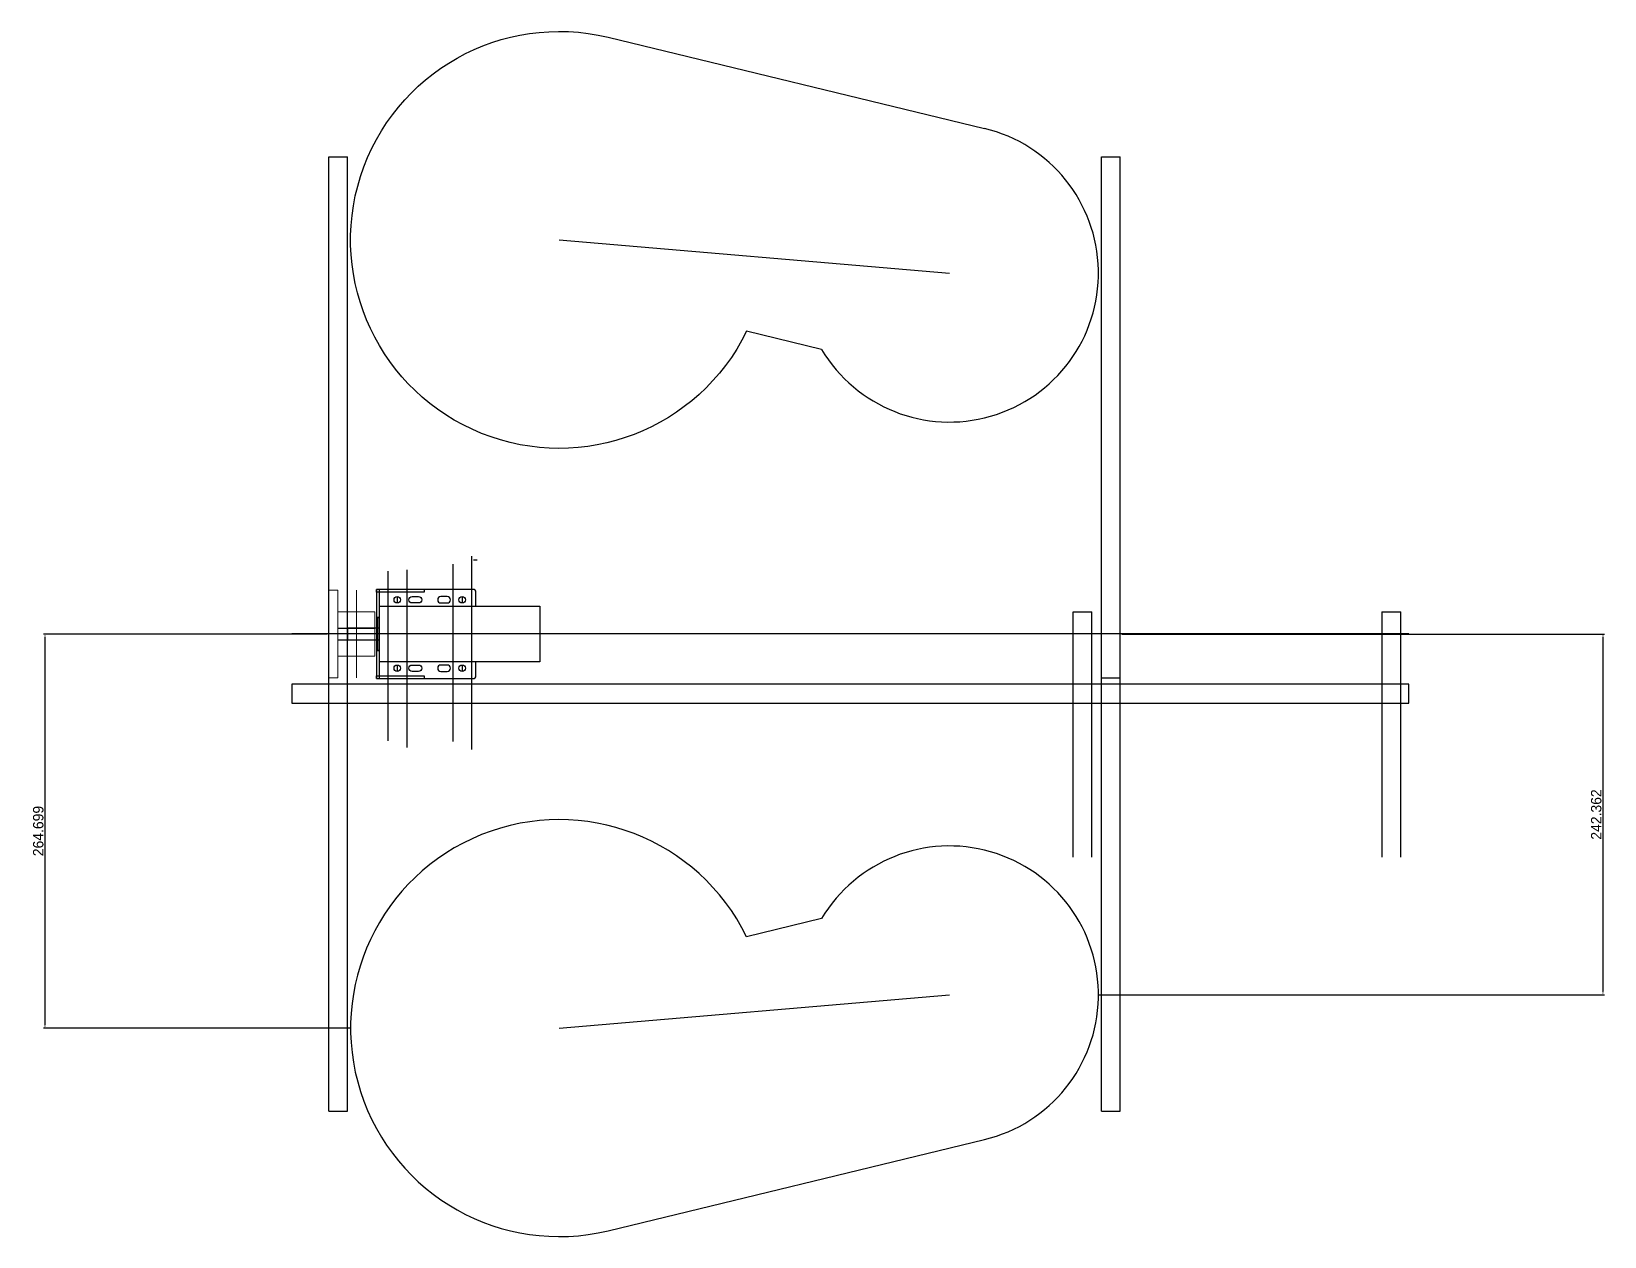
# Model space of a CAD drawing. Header units: millimetres. Extents: x -15418 to 43885, y -27590 to 23052.
# Drawn here: x -2539 to -1483, y -1078 to -268 of the extents above; entities that cross this region are included whole.
import ezdxf

# ---------------------------------------------------------------- set-up
doc = ezdxf.new("R2010")
doc.units = ezdxf.units.MM
doc.header["$LTSCALE"] = 0.5
doc.layers.get('0').update_dxf_attribs({"lineweight": 5})
doc.layers.get('Defpoints').update_dxf_attribs({"color": 4})
for name, color, linetype in [('Layer1', 1, 'Continuous'), ('Layer2', 2, 'Continuous'), ('Layer3', 9, 'Continuous')]:
    doc.layers.add(name, color=color, linetype=linetype)
doc.dimstyles.new('ISO-25', dxfattribs={"dimtxt": 7, "dimasz": 3, "dimexe": 1, "dimexo": 1, "dimgap": 1, "dimtad": 1, "dimtoh": 1, "dimdec": 3, "dimdsep": 46, "dimtxsty": 'Standard', "dimcen": 2.5, "dimadec": 0, "dimazin": 0, "dimtfac": 1, "dimtdec": 3, "dimtmove": 0, "dimatfit": 3, "dimfxl": 1, "dimarcsym": 1})

# ---------------------------------------------------------------- blocks, each defined once
blk = doc.blocks.new('*D58')
at = {"layer": 'Defpoints', "color": 0, "transparency": 16777216}
for p in [(-2339.3, -673), (-2529.8, -937.7), (-2339.3, -937.7)]:
    blk.add_point(p, dxfattribs=at)
at = {"layer": 'Layer1', "color": 0, "lineweight": -2, "transparency": 16777216}
for p, q in [((-2340.3, -673), (-2530.8, -673)), ((-2529.8, -676), (-2529.8, -934.7)), ((-2340.3, -937.7), (-2530.8, -937.7))]:
    blk.add_line(p, q, dxfattribs=at)
at = {"layer": 'Layer1', "color": 0, "transparency": 16777216}
for points in [[(-2530.3, -676), (-2529.3, -676), (-2529.8, -673)], [(-2530.3, -934.7), (-2529.3, -934.7), (-2529.8, -937.7)]]:
    blk.add_solid(points, dxfattribs=at)
at = {"layer": 'Layer1', "color": 0, "transparency": 16777216, "insert": (-2534.3, -805.3), "char_height": 7, "attachment_point": 5, "rotation": 90}
blk.add_mtext('264.699', dxfattribs=at)
blk = doc.blocks.new('*D59')
at = {"layer": 'Defpoints', "color": 0, "transparency": 16777216}
for p in [(-1807.8, -673), (-1807.8, -915.3), (-1483.7, -915.3)]:
    blk.add_point(p, dxfattribs=at)
at = {"layer": 'Layer1', "color": 0, "lineweight": -2, "transparency": 16777216}
for p, q in [((-1806.8, -673), (-1482.7, -673)), ((-1483.7, -676), (-1483.7, -912.3)), ((-1806.8, -915.3), (-1482.7, -915.3))]:
    blk.add_line(p, q, dxfattribs=at)
at = {"layer": 'Layer1', "color": 0, "transparency": 16777216}
for points in [[(-1484.2, -676), (-1483.2, -676), (-1483.7, -673)], [(-1484.2, -912.3), (-1483.2, -912.3), (-1483.7, -915.3)]]:
    blk.add_solid(points, dxfattribs=at)
at = {"layer": 'Layer1', "color": 0, "transparency": 16777216, "insert": (-1488.2, -794.2), "char_height": 7, "attachment_point": 5, "rotation": 90}
blk.add_mtext('242.362', dxfattribs=at)

msp = doc.modelspace()

# ---------------------------------------------------------------- linework, layer by layer
at = {"transparency": 33554661}
msp.add_line((-2320.5851, -643.4724), (-2320.5851, -702.4724), dxfattribs=at)
for points in [[(-2339.2851, -702.4724), (-2333.2851, -702.4724), (-2333.2851, -643.4724), (-2339.2851, -643.4724)], [(-2333.2851, -657.9724), (-2308.2851, -657.9724), (-2308.2851, -687.9724), (-2333.2851, -687.9724)]]:
    msp.add_lwpolyline(points, dxfattribs=at)
at = {"layer": 'Defpoints', "transparency": 33554661}
msp.add_line((-2305.2851, -702.9724), (-2305.2851, -642.9724), dxfattribs=at)
msp.add_lwpolyline([(-2275.2851, -642.9724), (-2275.2851, -644.9724), (-2307.2851, -644.9724), (-2307.2851, -642.9724), (-2307.2851, -702.9724), (-2307.2851, -700.9724), (-2275.2851, -700.9724), (-2275.2851, -702.9724)], dxfattribs=at)
for points in [[(-2240.4251, -654.3224), (-2240.4251, -645.1224, 0.414213562), (-2242.5751, -642.9724), (-2307.2851, -642.9724)], [(-2307.2851, -702.9724), (-2242.5751, -702.9724, 0.414213562), (-2240.4251, -700.8224), (-2240.4251, -691.6224)]]:
    msp.add_lwpolyline(points, format="xyb", dxfattribs=at)
for points in [[(-2283.2851, -647.8224), (-2278.9851, -647.8224, -1), (-2278.9851, -652.1224), (-2283.2851, -652.1224, -1)], [(-2263.9851, -652.1224), (-2259.6851, -652.1224, 1), (-2259.6851, -647.8224), (-2263.9851, -647.8224, 1)], [(-2283.2851, -693.8224), (-2278.9851, -693.8224, -1), (-2278.9851, -698.1224), (-2283.2851, -698.1224, -1)], [(-2263.9851, -698.1224), (-2259.6851, -698.1224, 1), (-2259.6851, -693.8224), (-2263.9851, -693.8224, 1)]]:
    msp.add_lwpolyline(points, format="xyb", close=True, dxfattribs=at)
for centre in [(-2293.2851, -649.9724), (-2249.6851, -649.9724), (-2293.2851, -695.9724), (-2249.6851, -695.9724)]:
    msp.add_circle(centre, 2.15, dxfattribs=at)
at = {"layer": 'Layer1', "transparency": 33554661}
for p, q in [((-2151.6246, -272.2087), (-1898.933, -333.4211)), ((-2339.2851, -993.4763), (-2339.2851, -352.4685)), ((-2339.2851, -352.4685), (-2326.5851, -352.4685)), ((-2326.5851, -993.4763), (-2326.5851, -352.4685)), ((-2184.5851, -408.2734), (-1922.4763, -430.6102)), ((-1839.5342, -822.9724), (-1839.5342, -657.9724)), ((-1826.8342, -822.9724), (-1826.8342, -657.9724)), ((-1632.2342, -657.9724), (-1632.2342, -822.9724)), ((-1632.2342, -657.9724), (-1619.5342, -657.9724)), ((-1619.5342, -822.9724), (-1619.5342, -657.9724)), ((-1614.0984, -672.9724), (-2364.0984, -672.9724)), ((-2305.2851, -672.9724), (-2306.5851, -672.9724)), ((-1614.0984, -706.6224), (-2364.0984, -706.6224)), ((-2364.0984, -706.6224), (-2364.0984, -719.3224)), ((-1614.0984, -719.3224), (-1614.0984, -706.6224)), ((-2364.0984, -719.3224), (-1614.0984, -719.3224)), ((-2184.5851, -937.6714), (-1922.4763, -915.3346)), ((-2339.2851, -993.4763), (-2326.5851, -993.4763)), ((-2151.6246, -1073.7361), (-1898.933, -1012.5237))]:
    msp.add_line(p, q, dxfattribs=at)
for points in [[(-2008.3634, -481.8293), (-2058.7441, -469.625, -2.087777562), (-2151.6246, -272.2087)], [(-2008.3634, -864.1155), (-2058.7441, -876.3198, 2.087777562), (-2151.6246, -1073.7361)]]:
    msp.add_lwpolyline(points, format="xyb", dxfattribs=at)
msp.add_lwpolyline([(-2305.2851, -654.3224), (-2197.4851, -654.3224), (-2197.4851, -691.6224), (-2305.2851, -691.6224)], close=True, dxfattribs=at)
for points in [[(-2307.2851, -661.9724), (-2305.2851, -661.9724), (-2306.5851, -661.9724), (-2306.5851, -683.9724), (-2305.2851, -683.9724), (-2307.2851, -683.9724)], [(-2305.2851, -668.9724), (-2306.5851, -668.9724), (-2326.5851, -668.9724), (-2326.5851, -676.9724), (-2306.5851, -676.9724), (-2305.2851, -676.9724)]]:
    msp.add_lwpolyline(points, dxfattribs=at)
for centre, start, end in [((-1922.4763, -430.6102), 210.8098923, 76.3828883), ((-1922.4763, -915.3346), 283.6171117, 149.1901077)]:
    msp.add_arc(centre, 100, start, end, dxfattribs=at)
at = {"layer": 'Layer2', "transparency": 33554661}
for p, q in [((-1820.4763, -993.4763), (-1820.4763, -352.4685)), ((-1820.4763, -352.4685), (-1807.7763, -352.4685)), ((-1807.7763, -993.4763), (-1807.7763, -352.4685)), ((-2243.3351, -620.763), (-2243.3351, -750.5726)), ((-2242.0984, -623.133), (-2239.5984, -623.133)), ((-2299.6351, -630.7432), (-2299.6351, -744.8281)), ((-2286.9351, -629.8834), (-2286.9351, -749.1911)), ((-2256.0351, -625.9868), (-2256.0351, -745.1011)), ((-2293.2851, -647.8224), (-2293.2851, -652.1224)), ((-2249.6851, -647.8224), (-2249.6851, -652.1224)), ((-1839.5342, -657.9724), (-1826.8342, -657.9724)), ((-2333.2851, -668.9724), (-2308.2851, -668.9724)), ((-2333.2851, -676.9724), (-2308.2851, -676.9724)), ((-2293.2851, -693.8224), (-2293.2851, -698.1224)), ((-2249.6851, -693.8224), (-2249.6851, -698.1224)), ((-1820.4763, -702.4724), (-1807.7763, -702.4724)), ((-1822.4763, -915.3346), (-1791.4478, -915.3346)), ((-2324.5851, -937.6714), (-2362.5403, -937.6714)), ((-1820.4763, -993.4763), (-1807.7763, -993.4763))]:
    msp.add_line(p, q, dxfattribs=at)
at = {"layer": 'Layer3', "transparency": 33554661}
msp.add_lwpolyline([(-2294.5851, -672.9724), (-2295.5851, -672.9724), (-2320.5851, -672.9724)], dxfattribs=at)

# ---------------------------------------------------------------- dimensions: what is measured, and where the dimension line sits
at = {"layer": 'Layer1', "transparency": 33554661}
for base, p1, p2, picture, middle in [((-2529.7932, -937.6714), (-2339.2851, -672.9724), (-2339.2851, -937.6714), '*D58', (-2534.2932, -805.3219)), ((-1483.6535, -915.3346), (-1807.7763, -672.9724), (-1807.7763, -915.3346), '*D59', (-1488.1535, -794.1535))]:
    dim = msp.add_linear_dim(base=base, p1=p1, p2=p2, angle=90, dimstyle='ISO-25', dxfattribs=at)
    dim.commit()
    dim.dimension.update_dxf_attribs({"geometry": picture, "text_midpoint": middle})

doc.saveas('drawing.dxf')
